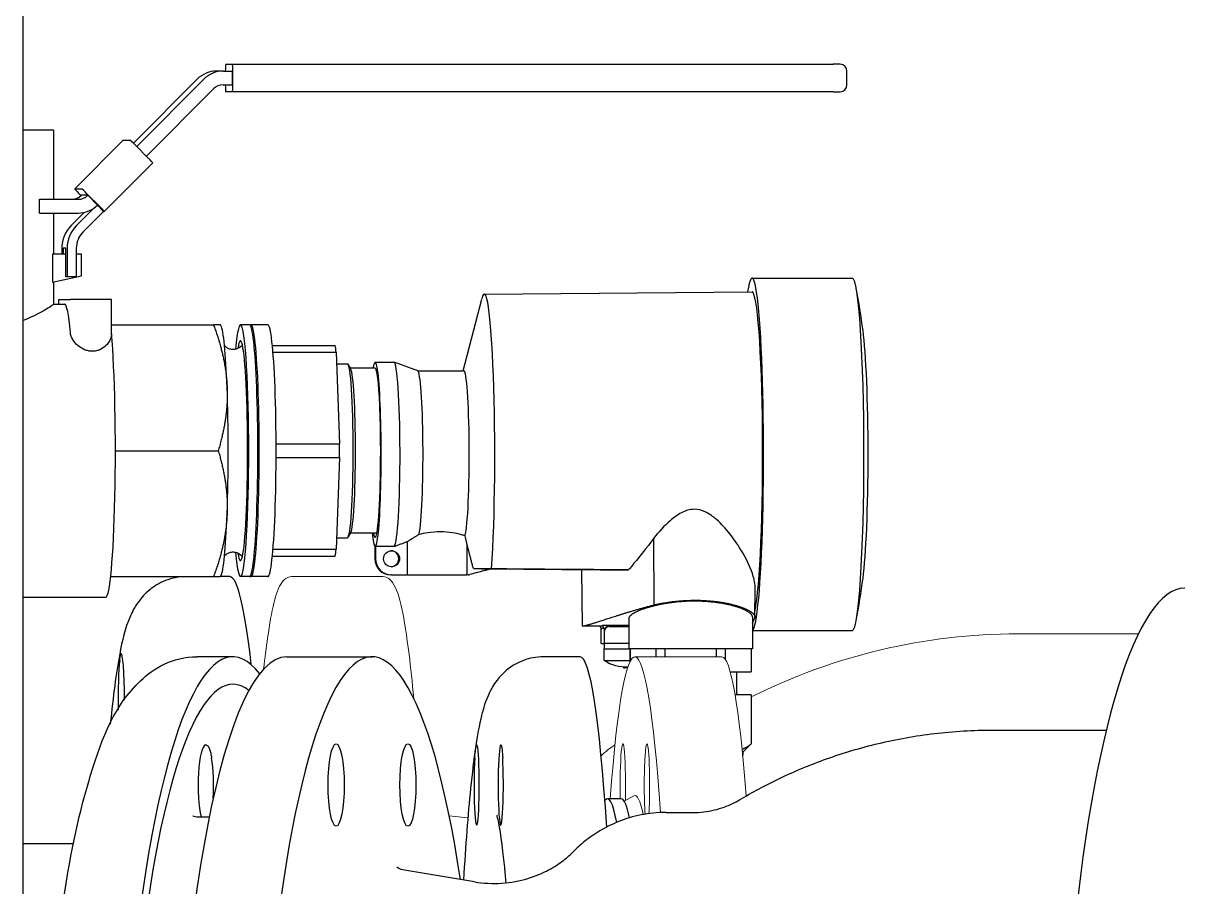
# Model space of a CAD drawing. Header units: millimetres. Extents: x 0 to 100323, y 0 to 59400.
# Drawn here: x 58823 to 59458, y 47207 to 47679 of the extents above; entities that cross this region are included whole.
import ezdxf

# ---------------------------------------------------------------- set-up
doc = ezdxf.new("R2010")
doc.units = ezdxf.units.MM
doc.header["$LTSCALE"] = 100
doc.layers.add('P_Biomass (BM)', color=150, linetype='Continuous', lineweight=18, true_color=0x007fff)
doc.layers.add('Visible', color=7, linetype='Continuous', lineweight=25)

msp = doc.modelspace()

# ---------------------------------------------------------------- linework, layer by layer
at = {"layer": 'P_Biomass (BM)'}
for p, q in [((58969.95, 47376.71), (59019.85, 47376.71)), ((59366.6, 47345.46), (59432.38, 47345.46)), ((59157.47, 47332.96), (59204.86, 47332.96)), ((59151.64, 47254.09), (59156.88, 47257.12)), ((59066.26, 47245.04), (59056.11, 47246.09))]:
    msp.add_line(p, q, dxfattribs=at)
msp.add_arc((59366.6, 47020.46), 325, 90, 116.61712, dxfattribs=at)
for centre, major_axis, start_param, end_param in [((59157.47, 47020.46), (0, 312.5), 5.527526, 7.002891), ((59204.86, 47020.46), (0, 312.5), 5.570927, 6.283185), ((59150.89, 47262.98), (0, 22.5), 4.32333, 8.194685), ((59164.04, 47262.98), (0, 22.5), 3.944265, 8.641749), ((59157.47, 47020.46), (0, 236.83), 5.985299, 6.321042)]:
    msp.add_ellipse(centre, major_axis=major_axis, ratio=0.065414, start_param=start_param, end_param=end_param, dxfattribs=at)
for points, knots in [([(58954.7, 47326.18), (58955.41, 47332.4), (58956.14, 47338.07), (58959.19, 47358.84), (58961.07, 47368.39), (58965.82, 47375.11), (58967.48, 47376.71), (58969.95, 47376.71)], [5.7597232, 5.7597232, 5.7597232, 5.7597232, 5.8651163, 5.8651163, 6.1908853, 6.1908853, 6.2831853, 6.2831853, 6.2831853, 6.2831853]), ([(59019.85, 47376.71), (59022.37, 47376.71), (59024.04, 47375.06), (59029.38, 47367.36), (59031.51, 47354.94), (59035.04, 47327.07), (59035.91, 47319.07), (59036.74, 47310.25)], [6.2831853, 6.2831853, 6.2831853, 6.2831853, 6.3771418, 6.3771418, 6.7595286, 6.7595286, 6.8906537, 6.8906537, 6.8906537, 6.8906537]), ([(59139.02, 47278.88), (59140.08, 47279.94), (59141.3, 47281.05), (59143.87, 47283.07), (59145.14, 47283.96), (59146.57, 47284.83)], [6.2173998, 6.2173998, 6.2173998, 6.2173998, 6.23203015, 6.23203015, 6.24348111, 6.24348111, 6.24348111, 6.24348111])]:
    msp.add_open_spline(points, degree=3, knots=knots, dxfattribs=at)
at = {"layer": 'Visible'}
for p, q in [((58823.46, 47195.08), (58823.46, 48195.46)), ((58932.67, 47652.71), (58929.07, 47652.71)), ((58932.67, 47652.71), (58937.66, 47652.71)), ((58934.06, 47656.46), (58937.66, 47656.46)), ((58937.66, 47656.46), (59265.76, 47656.46)), ((58937.66, 47645.21), (58937.66, 47652.71)), ((58937.9, 47645.21), (58937.9, 47652.71)), ((59269.48, 47656.46), (59265.76, 47656.46)), ((59273.23, 47645.21), (59273.23, 47652.71)), ((58883.63, 47613.38), (58918.49, 47648.31)), ((58885.43, 47611.59), (58922.09, 47648.31)), ((58890.73, 47606.28), (58927.38, 47643.01)), ((58932.67, 47645.21), (58937.66, 47645.21)), ((58937.66, 47641.46), (58934.06, 47641.46)), ((59265.76, 47641.46), (58937.66, 47641.46)), ((59265.76, 47641.46), (59269.48, 47641.46)), ((58839.95, 47620.46), (58823.46, 47620.46)), ((58839.95, 47620.46), (58839.95, 47582.71)), ((58878.06, 47614.95), (58851.6, 47588.44)), ((58878.06, 47614.96), (58881.83, 47614.96)), ((58891.77, 47605.23), (58884.72, 47612.31)), ((58894.18, 47602.59), (58867.72, 47576.07)), ((58832.29, 47575.21), (58832.29, 47582.71)), ((58832.29, 47582.71), (58853.52, 47582.71)), ((58851.6, 47588.44), (58855.37, 47588.44)), ((58854, 47585.79), (58855.05, 47584.74)), ((58858.81, 47584.91), (58855.21, 47584.91)), ((58858.26, 47585.79), (58865.31, 47578.72)), ((58864.1, 47579.6), (58858.81, 47584.91)), ((58862.09, 47577.91), (58852.57, 47568.37)), ((58863.94, 47579.44), (58867.3, 47576.07)), ((58832.29, 47575.21), (58853.52, 47575.21)), ((58839.95, 47575.21), (58839.95, 47552.71)), ((58856.82, 47575.58), (58849.62, 47568.37)), ((58867.3, 47576.07), (58856.09, 47564.83)), ((58867.3, 47576.07), (58867.71, 47576.07)), ((58846.72, 47552.71), (58839.38, 47552.71)), ((58839.38, 47552.71), (58839.38, 47537.43)), ((58844.51, 47555.99), (58844.51, 47552.71)), ((58845.24, 47555.99), (58845.24, 47552.71)), ((58846.72, 47555.99), (58845.24, 47555.99)), ((58846.72, 47540.38), (58846.72, 47555.99)), ((58847.45, 47555.99), (58847.45, 47540.38)), ((58852.44, 47555.99), (58852.44, 47540.38)), ((58855.26, 47552.71), (58852.44, 47552.71)), ((58855.26, 47541.01), (58855.26, 47552.71)), ((58839.38, 47537.43), (58855.26, 47541.01)), ((58847.45, 47540.38), (58846.72, 47540.38)), ((58852.44, 47540.38), (58847.45, 47540.38)), ((59221.43, 47539.68), (59276.23, 47539.68)), ((58839.95, 47537.55), (58839.95, 47525.4)), ((59075.23, 47530.95), (59221.43, 47532.23)), ((58842.98, 47527.96), (58842.96, 47527.96)), ((58842.96, 47525.46), (58842.96, 47527.96)), ((58842.98, 47527.96), (58849.2, 47527.96)), ((58871.67, 47527.96), (58849.2, 47527.96)), ((58871.67, 47509.28), (58871.67, 47527.96)), ((59063.68, 47489.12), (59073.84, 47528.29)), ((58839.95, 47525.46), (58846.09, 47525.46)), ((58871.67, 47514.21), (58927.38, 47514.21)), ((58931.42, 47513.76), (58931.16, 47514.21)), ((58947.07, 47514.21), (58942.08, 47514.21)), ((58947.44, 47513.98), (58947.53, 47514.06)), ((58957.05, 47514.21), (58947.82, 47514.21)), ((58933.82, 47502.42), (58933.38, 47502.85)), ((58941.46, 47501.83), (58943.18, 47503.08)), ((58959.52, 47502.96), (58993.87, 47502.96)), ((58959.85, 47499.28), (58994.29, 47499.28)), ((58994.29, 47499.28), (58996.18, 47449.14)), ((58994.53, 47492.96), (59000.52, 47492.96)), ((59002.29, 47490.17), (59000.87, 47492.65)), ((59015.7, 47490.46), (59002.12, 47490.46)), ((59015.63, 47493.81), (59025.93, 47493.81)), ((59038.86, 47489.11), (59026.01, 47493.79)), ((59038.82, 47489.12), (59064.05, 47489.12)), ((58873.77, 47445.46), (58929.97, 47445.46)), ((58961.54, 47449.14), (58996.18, 47449.14)), ((58961.54, 47441.78), (58996.18, 47441.78)), ((58996.18, 47441.78), (58994.29, 47391.64)), ((59002.29, 47400.75), (59000.87, 47398.27)), ((59016.57, 47400.46), (59002.12, 47400.46)), ((58994.53, 47397.96), (59000.52, 47397.96)), ((59015.42, 47393.28), (59015.42, 47386.5)), ((59015.83, 47393.28), (59026.14, 47393.28)), ((59015.83, 47393.28), (59015.83, 47386.5)), ((59033.07, 47395.82), (59033.07, 47377.75)), ((59065.75, 47394.44), (59065.75, 47377.75)), ((59167.98, 47361.32), (59167.8, 47397.75)), ((58933.82, 47388.5), (58933.38, 47388.06)), ((58941.46, 47389.09), (58943.18, 47387.84)), ((58959.52, 47387.96), (58993.87, 47387.96)), ((58959.85, 47391.64), (58994.29, 47391.64)), ((59079.15, 47381.01), (59067.31, 47377.83)), ((59079.15, 47381.01), (59069.27, 47381.1)), ((59128.8, 47349.83), (59128.53, 47380.57)), ((58871.22, 47376.71), (58927.38, 47376.71)), ((58931.42, 47377.15), (58931.16, 47376.71)), ((58936.28, 47376.71), (58931.16, 47376.71)), ((58947.07, 47376.71), (58942.08, 47376.71)), ((58947.44, 47376.94), (58947.53, 47376.86)), ((58957.05, 47376.71), (58947.82, 47376.71)), ((59024.56, 47377.75), (59024.15, 47377.75)), ((59024.56, 47377.75), (59033.07, 47377.75)), ((59033.07, 47377.75), (59065.75, 47377.75)), ((59038.8, 47377.68), (59038.73, 47377.75)), ((59038.8, 47377.68), (59061.3, 47377.68)), ((59061.3, 47377.68), (59061.37, 47377.75)), ((59066.66, 47377.75), (59065.75, 47377.75)), ((59223.02, 47354.76), (59223.16, 47370.08)), ((58823.46, 47365.46), (58868.54, 47365.46)), ((59221.62, 47354.74), (59221.62, 47337.25)), ((59139.1, 47349.75), (59129.02, 47349.75)), ((59138.23, 47349.75), (59139.01, 47348.46)), ((59140.65, 47348.46), (59139.01, 47348.46)), ((59139.04, 47347), (59139.04, 47348.46)), ((59154.12, 47350.11), (59139.77, 47350.11)), ((59140.65, 47348.46), (59139.77, 47350.11)), ((59141.15, 47348.46), (59140.65, 47348.46)), ((59140.68, 47348.46), (59140.68, 47347)), ((59143.39, 47349.5), (59143.21, 47349.5)), ((59143.39, 47349.5), (59154.12, 47349.5)), ((59154.12, 47353.88), (59154.12, 47337.25)), ((59138.82, 47347), (59138.82, 47343.25)), ((59140.9, 47343.25), (59140.9, 47347)), ((59221.62, 47347.32), (59276.23, 47347.32)), ((59139.02, 47340.25), (59140.7, 47340.25)), ((59140.6, 47337.25), (59154.12, 47337.25)), ((59140.6, 47331), (59140.6, 47337.25)), ((59154.12, 47340.25), (59140.7, 47340.25)), ((59140.83, 47337.25), (59140.83, 47340.25)), ((59221.62, 47337.25), (59154.12, 47337.25)), ((59154.74, 47337.25), (59154.74, 47330.18)), ((59154.86, 47337.25), (59154.86, 47330.41)), ((59168.88, 47337.25), (59168.88, 47332.96)), ((59173.79, 47337.25), (59173.79, 47332.96)), ((59201.88, 47337.25), (59201.88, 47332.96)), ((59206.8, 47337.25), (59206.8, 47331.56)), ((59220.87, 47337.25), (59220.87, 47324.75)), ((59220.99, 47337.25), (59220.99, 47324.75)), ((58937.91, 47332.96), (58918.3, 47332.96)), ((58967.33, 47332.96), (59013.92, 47332.96)), ((59127.53, 47332.96), (59107.57, 47332.96)), ((59140.6, 47331), (59154.74, 47331)), ((59151.07, 47327.25), (59151.07, 47327.6)), ((59153.4, 47326.72), (59151.59, 47327)), ((59152.37, 47327.25), (59152.37, 47327.56)), ((59152.37, 47327.25), (59153.58, 47327.25)), ((59209.52, 47324.75), (59220.87, 47324.75)), ((59212.87, 47324.75), (59212.87, 47312.25)), ((59220.87, 47324.75), (59220.99, 47324.75)), ((59220.87, 47312.25), (59212.18, 47312.25)), ((59220.87, 47312.25), (59220.99, 47312.25)), ((59220.87, 47312.25), (59220.87, 47285.37)), ((59220.99, 47312.25), (59220.99, 47285.37)), ((59352.9, 47292.96), (59414.87, 47292.96)), ((59216.62, 47281), (59220.99, 47285.37)), ((59220.87, 47285.37), (59220.99, 47285.37)), ((59216.62, 47281), (59216.15, 47281)), ((59149.98, 47255.46), (59142.5, 47255.46)), ((59174.27, 47247.96), (59189.08, 47247.96)), ((58925.02, 47245.46), (58918.3, 47245.46)), ((58850.85, 47230.83), (58823.46, 47230.83)), ((59069.87, 47210.07), (59031.63, 47216.39))]:
    msp.add_line(p, q, dxfattribs=at)
for centre, radius, start, end in [((59269.48, 47652.71), 3.75, 0, 90), ((59269.48, 47645.21), 3.75, 270, 0), ((58786.62, 47443.5), 500, 7.77451, 10.44457), ((58786.62, 47443.5), 500, 349.55543, 352.22549), ((59152.33, 47349.3), 21.74, 237.34019, 273.5995), ((59206.62, 47281), 10, 347.13669, 0)]:
    msp.add_arc(centre, radius, start, end, dxfattribs=at)
for centre, major_axis, ratio, start_param, end_param in [((58929.07, 47637.71), (0, 15), 0.997858, 0, 0.785398), ((58932.67, 47637.71), (0, 15), 0.997858, 0, 0.785398), ((58934.06, 47652.71), (0, 3.75), 0.065414, 0, 1.570796), ((58937.66, 47652.71), (0, 3.75), 0.065414, 4.712389, 6.283185), ((58932.67, 47637.71), (0, 7.5), 0.997858, 0, 0.785398), ((58934.06, 47645.21), (0, -3.75), 0.065414, 4.712389, 6.283185), ((58937.66, 47645.21), (0, -3.75), 0.065414, 0, 1.570796), ((58880.71, 47612.31), (-2.65, 2.65), 0.046255, 6.236864, 6.283185), ((58884.47, 47612.31), (-2.65, 2.65), 0.046255, 4.666068, 6.236864), ((58891.53, 47605.23), (2.65, -2.65), 0.046255, 0, 1.524475), ((58849.92, 47590.21), (0, -7.5), 0.997858, 0, 0.785398), ((58854.25, 47585.79), (-2.65, 2.65), 0.046255, 6.236864, 7.807661), ((58853.52, 47590.21), (0, -7.5), 0.997858, 0, 0.785398), ((58858.01, 47585.79), (-2.65, 2.65), 0.046255, 4.666068, 6.236864), ((58853.52, 47590.21), (0, -15), 0.997858, 0, 0.785398), ((58865.07, 47578.72), (2.65, -2.65), 0.046255, 6.236864, 7.807661), ((58861.97, 47555.99), (0, -17.5), 0.997858, 3.926991, 4.712389), ((58864.91, 47555.99), (0, -17.5), 0.997858, 3.926991, 4.712389), ((58864.91, 47555.99), (0, -12.5), 0.997858, 3.926991, 4.712389), ((59221.43, 47443.5), (0, -96.18), 0.065414, 0.029549, 3.538236), ((59276.23, 47443.5), (0, 96.18), 0.065414, 3.141593, 6.283185), ((59075.24, 47443.5), (0, 87.46), 0.065414, 3.916994, 6.530347), ((59221.43, 47443.5), (0, 88.73), 0.065414, 3.424354, 6.283757), ((58846.09, 47445.46), (0, 80), 0.065414, 5.647474, 6.283185), ((58942.08, 47445.46), (0, -68.75), 0.065414, 5.650076, 10.057887), ((58930.91, 47445.46), (0, 68.75), 0.065414, 5.235988, 6.169396), ((58947.07, 47445.46), (0, -68.75), 0.065414, 0, 3.141593), ((58947.82, 47445.46), (0, 68.75), 0.065414, 3.075991, 6.348787), ((58957.05, 47445.46), (0, -68.75), 0.065414, 0, 3.141593), ((58868.54, 47445.46), (0, -80), 0.065414, 0, 2.500147), ((58942.08, 47445.46), (0, -60), 0.065414, 5.910473, 9.79749), ((59279.9, 47443.5), (0, 75), 0.065414, 3.588397, 5.836381), ((58991.98, 47445.46), (0, -64.37), 0.065414, 2.560771, 2.675217), ((59015.63, 47443.5), (0, -50.31), 0.065414, 0.062152, 3.50858), ((59000.52, 47445.46), (0, 47.5), 0.065414, 3.141593, 6.283185), ((59001.96, 47445.46), (0, 45), 0.065414, 3.255382, 6.169396), ((59015.7, 47445.46), (0, 45), 0.065414, 4.307993, 6.283185), ((59025.93, 47443.5), (0, -50.31), 0.065414, 0.062152, 3.141593), ((59038.79, 47443.5), (0, -45.62), 0.065414, 0.29742, 3.11773), ((59064.05, 47443.5), (0, -45.62), 0.065414, 0.231326, 3.141593), ((58930.91, 47445.46), (0, -68.75), 0.065414, 1.047198, 2.094395), ((58991.98, 47445.46), (0, -64.37), 0.065414, 1.513573, 1.62802), ((59015.63, 47443.5), (0, -45.37), 0.065414, 5.960821, 7.499649), ((58930.91, 47445.46), (0, -68.75), 0.065414, 0.113789, 1.047198), ((59015.63, 47443.5), (0, -50.31), 0.065414, 5.738726, 6.221033), ((58991.98, 47445.46), (0, -64.37), 0.065414, 0.466376, 0.580822), ((59024.15, 47386.5), (0, -8.75), 0.997858, 4.712389, 6.283185), ((59024.56, 47386.5), (0, -8.75), 0.997858, 4.712389, 6.283185), ((59024.15, 47386.5), (0, -4.37), 0.997858, 0.046842, 3.094751), ((59228.41, 47379.7), (-99.88, 0.87), 0.000571, 5.55458, 6.283195), ((58936.28, 47020.46), (0, 356.25), 0.065414, 5.757924, 6.283185), ((59066.66, 47380.25), (0, -2.5), 0.997858, 0, 0.261799), ((59457.72, 47020.46), (0, 350), 0.195122, 0, 1.130763), ((58937.91, 47020.46), (0, -312.5), 0.195122, 2.897917, 6.526861), ((59013.92, 47020.46), (0, -312.5), 0.195122, 2.227892, 7.196886), ((59221.97, 47599.75), (2.19, 250), 0.065409, 3.253066, 3.333327), ((59141.32, 47347), (0, 2.5), 0.997858, 1.14692, 1.570796), ((58995.07, 47599.75), (-144.43, 249.9), 0.049074, 3.113237, 3.167164), ((59143.17, 47347), (0, 2.5), 0.997858, 0.943282, 1.570796), ((59143.39, 47347), (0, 2.5), 0.997858, 0, 1.570796), ((59143.12, 47347), (1.77, 1.83), 0.962842, 0.747622, 1.690904), ((59139.02, 47343.25), (0, -3), 0.065414, 4.712389, 6.283185), ((59140.7, 47343.25), (0, -3), 0.065414, 0, 1.570796), ((58876.99, 47307.75), (0, 26.87), 0.065414, 4.779146, 6.349847), ((58876.99, 47307.75), (0, 26.87), 0.065414, 0.517638, 1.707532), ((58937.91, 47020.46), (0, -297.5), 0.195122, 2.989553, 6.435225), ((58967.33, 47020.46), (0, -312.5), 0.195122, 3.141593, 6.283185), ((59127.53, 47020.46), (0, 312.5), 0.065414, 5.491386, 6.283185), ((58923.18, 47262.98), (0, 21.87), 0.195122, 0.040925, 2.499493), ((59071.07, 47262.98), (0, 21.87), 0.065414, 0.826323, 6.24226), ((59084.21, 47262.98), (0, -21.87), 0.065414, 3.182518, 8.598455), ((58923.18, 47262.98), (0, -21.87), 0.195122, 1.23626, 2.315269), ((59142.5, 47020.46), (0, 235), 0.065414, 5.950398, 6.375614), ((59149.98, 47020.46), (0, 235), 0.065414, 5.984634, 6.283185)]:
    msp.add_ellipse(centre, major_axis=major_axis, ratio=ratio, start_param=start_param, end_param=end_param, dxfattribs=at)
for centre, major_axis, ratio in [((59024.56, 47386.5), (0, -4.37), 0.997858), ((58994.32, 47262.98), (0, 22.5), 0.195122), ((59033.52, 47262.98), (0, -22.5), 0.195122)]:
    msp.add_ellipse(centre, major_axis=major_axis, ratio=ratio, dxfattribs=at)
for points, knots in [([(58839.95, 47525.4), (58839.95, 47525.37), (58839.92, 47525.32), (58839.57, 47524.92), (58838.58, 47524.2), (58834.98, 47521.99), (58832.1, 47520.39), (58826.95, 47518.01), (58825.26, 47517.29), (58823.46, 47516.59)], [-19.490692, -19.490692, -19.490692, -19.490692, -19.376123, -19.376123, -18.821894, -18.821894, -18.144076, -18.144076, -17.851959, -17.851959, -17.851959, -17.851959]), ([(58871.67, 47509.28), (58871.67, 47508.3), (58871.44, 47507.25), (58870.43, 47504.95), (58869.56, 47503.73), (58867.61, 47501.92), (58866.53, 47501.16), (58864.64, 47500.34), (58863.97, 47500.12), (58862.58, 47499.83), (58861.87, 47499.76), (58861.16, 47499.76), (58860.45, 47499.76), (58859.72, 47499.83), (58858.3, 47500.12), (58857.6, 47500.34), (58855.62, 47501.16), (58854.43, 47501.92), (58852.25, 47503.73), (58851.2, 47504.95), (58849.72, 47507.45), (58849.3, 47508.71), (58849.2, 47509.83)], [-0.758731, -0.758731, -0.758731, -0.758731, -0.56861, -0.56861, -0.342144, -0.342144, -0.171072, -0.171072, -0.085536, -0.085536, 0, 0, 0, 0.085536, 0.085536, 0.171072, 0.171072, 0.342144, 0.342144, 0.56861, 0.56861, 0.795076, 0.795076, 0.795076, 0.795076]), ([(58941.46, 47501.83), (58941.11, 47501.58), (58940.66, 47501.31), (58939.54, 47500.88), (58938.88, 47500.74), (58937.5, 47500.69), (58936.8, 47500.79), (58935.61, 47501.16), (58935.11, 47501.42), (58934.33, 47501.94), (58934.04, 47502.19), (58933.82, 47502.42)], [3.0941579, 3.0941579, 3.0941579, 3.0941579, 3.1167652, 3.1167652, 3.1393725, 3.1393725, 3.1619797, 3.1619797, 3.184587, 3.184587, 3.2071943, 3.2071943, 3.2071943, 3.2071943]), ([(59223.16, 47370.08), (59223.17, 47371.27), (59223.05, 47372.54), (59222.46, 47375.78), (59221.87, 47377.81), (59219.49, 47384.12), (59217.09, 47388.66), (59212.75, 47395.46), (59210.75, 47398.3), (59206.24, 47403.82), (59203.74, 47406.5), (59199.59, 47409.91), (59197.83, 47411.14), (59194.01, 47412.95), (59191.94, 47413.49), (59187.27, 47413.5), (59184.99, 47412.72), (59180.67, 47410.45), (59178.66, 47408.95), (59173.44, 47404.39), (59170.42, 47401.01), (59167.8, 47397.75)], [2.321569, 2.321569, 2.321569, 2.321569, 2.572206, 2.572206, 2.924601, 2.924601, 3.629391, 3.629391, 4.061015, 4.061015, 4.49264, 4.49264, 4.736224, 4.736224, 4.979809, 4.979809, 5.296872, 5.296872, 5.613936, 5.613936, 6.15154, 6.15154, 6.15154, 6.15154]), ([(59033.07, 47395.82), (59033.14, 47395.85), (59033.21, 47395.89), (59033.28, 47395.93), (59033.36, 47395.97), (59033.44, 47396.02), (59033.53, 47396.07), (59033.61, 47396.12), (59033.7, 47396.17), (59033.8, 47396.23), (59033.89, 47396.29), (59034, 47396.35), (59034.1, 47396.42), (59034.21, 47396.48), (59034.32, 47396.55), (59034.44, 47396.62), (59034.55, 47396.69), (59034.67, 47396.77), (59034.8, 47396.85), (59034.92, 47396.92), (59035.05, 47397), (59035.19, 47397.09), (59035.32, 47397.17), (59035.46, 47397.26), (59035.6, 47397.35), (59035.74, 47397.44), (59035.89, 47397.53), (59036.04, 47397.62), (59036.19, 47397.72), (59036.34, 47397.81), (59036.5, 47397.91), (59036.65, 47398.01), (59036.81, 47398.11), (59036.98, 47398.21), (59037.14, 47398.32), (59037.31, 47398.42), (59037.48, 47398.53), (59037.65, 47398.63), (59037.82, 47398.74), (59038, 47398.85), (59038.17, 47398.96), (59038.35, 47399.07), (59038.54, 47399.19), (59038.72, 47399.3), (59038.9, 47399.41), (59039.09, 47399.53), (59039.28, 47399.64), (59039.47, 47399.76), (59039.66, 47399.87)], [0, 0, 0, 0, 0.319264, 0.319264, 0.319264, 0.638783, 0.638783, 0.638783, 0.958102, 0.958102, 0.958102, 1.277433, 1.277433, 1.277433, 1.597583, 1.597583, 1.597583, 1.918332, 1.918332, 1.918332, 2.239368, 2.239368, 2.239368, 2.560315, 2.560315, 2.560315, 2.880748, 2.880748, 2.880748, 3.200219, 3.200219, 3.200219, 3.51956, 3.51956, 3.51956, 3.839389, 3.839389, 3.839389, 4.159503, 4.159503, 4.159503, 4.479652, 4.479652, 4.479652, 4.799556, 4.799556, 4.799556, 5.118907, 5.118907, 5.118907, 5.118907]), ([(59039.66, 47399.87), (59041.06, 47400.22), (59042.68, 47400.56), (59046.6, 47401.17), (59048.98, 47401.36), (59053.41, 47401.36), (59055.73, 47401.17), (59059.91, 47400.49), (59061.77, 47400.02), (59063.75, 47399.42), (59064.27, 47399.25), (59064.74, 47399.09)], [1.65902, 1.65902, 1.65902, 1.65902, 1.866579, 1.866579, 2.133362, 2.133362, 2.400145, 2.400145, 2.666928, 2.666928, 2.767897, 2.767897, 2.767897, 2.767897]), ([(59065.75, 47394.44), (59065.65, 47394.89), (59065.55, 47395.34), (59065.22, 47396.88), (59064.98, 47397.99), (59064.74, 47399.09)], [2.9796233, 2.9796233, 2.9796233, 2.9796233, 3.0341815, 3.0341815, 3.1663388, 3.1663388, 3.1663388, 3.1663388]), ([(59026.14, 47393.28), (59026.43, 47393.39), (59026.72, 47393.49), (59027.01, 47393.6), (59027.29, 47393.7), (59027.58, 47393.81), (59027.87, 47393.91), (59028.45, 47394.13), (59029.03, 47394.34), (59029.61, 47394.55), (59030.18, 47394.76), (59030.76, 47394.97), (59031.34, 47395.18), (59031.92, 47395.39), (59032.5, 47395.6), (59033.07, 47395.82)], [0, 0, 0, 0, 0.369926, 0.369926, 0.369926, 0.739852, 0.739852, 0.739852, 1.479703, 1.479703, 1.479703, 2.219553, 2.219553, 2.219553, 2.959404, 2.959404, 2.959404, 2.959404]), ([(59167.8, 47397.75), (59166.81, 47396.4), (59165.81, 47395.07), (59161.29, 47389.15), (59157.75, 47384.88), (59154.27, 47380.82), (59154.08, 47380.6), (59153.89, 47380.39)], [2.042814, 2.042814, 2.042814, 2.042814, 2.254897, 2.254897, 3.00653, 3.00653, 3.049023, 3.049023, 3.049023, 3.049023]), ([(58933.82, 47388.5), (58934.04, 47388.73), (58934.33, 47388.98), (58935.11, 47389.49), (58935.61, 47389.75), (58936.8, 47390.12), (58937.5, 47390.23), (58938.88, 47390.18), (58939.54, 47390.03), (58940.66, 47389.61), (58941.11, 47389.34), (58941.46, 47389.09)], [6.2175837, 6.2175837, 6.2175837, 6.2175837, 6.240191, 6.240191, 6.2627982, 6.2627982, 6.2854055, 6.2854055, 6.3080128, 6.3080128, 6.33062, 6.33062, 6.33062, 6.33062]), ([(58912.58, 47376.71), (58908.53, 47376.71), (58904.54, 47375.87), (58897.56, 47373.17), (58894.7, 47371.3), (58889.71, 47367.24), (58887.9, 47365.08), (58884.21, 47360.06), (58882.99, 47357.55), (58878.78, 47347.98), (58877.57, 47342.03), (58874.19, 47324.12), (58872.55, 47311.53), (58871.02, 47296.23)], [1.671346, 1.671346, 1.671346, 1.671346, 1.6966395, 1.6966395, 1.7245303, 1.7245303, 1.7601561, 1.7601561, 1.818919, 1.818919, 2.0043819, 2.0043819, 2.2518977, 2.2518977, 2.2518977, 2.2518977]), ([(59128.8, 47349.83), (59128.8, 47349.82), (59128.8, 47349.81), (59128.81, 47349.8), (59128.82, 47349.78), (59128.84, 47349.77), (59128.88, 47349.76), (59128.91, 47349.75), (59128.96, 47349.75), (59129.02, 47349.75), (59129.08, 47349.75), (59129.15, 47349.75), (59129.23, 47349.76), (59129.31, 47349.77), (59129.4, 47349.78), (59129.51, 47349.8), (59129.62, 47349.82), (59129.73, 47349.85), (59129.86, 47349.87), (59129.99, 47349.9), (59130.13, 47349.94), (59130.29, 47349.97), (59130.44, 47350.01), (59130.61, 47350.06), (59130.78, 47350.1), (59130.96, 47350.15), (59131.15, 47350.2), (59131.35, 47350.26), (59131.55, 47350.31), (59131.76, 47350.37), (59131.98, 47350.44), (59132.2, 47350.51), (59132.44, 47350.58), (59132.68, 47350.65), (59132.93, 47350.72), (59133.19, 47350.8), (59133.46, 47350.89), (59133.73, 47350.97), (59134.01, 47351.06), (59134.3, 47351.15), (59134.59, 47351.24), (59134.9, 47351.34), (59135.21, 47351.44), (59135.53, 47351.54), (59135.85, 47351.64), (59136.19, 47351.75), (59136.53, 47351.86), (59136.87, 47351.97), (59137.23, 47352.08), (59137.59, 47352.2), (59137.96, 47352.32), (59138.34, 47352.44), (59138.72, 47352.56), (59139.11, 47352.69), (59139.51, 47352.82), (59139.91, 47352.95), (59140.33, 47353.08), (59140.75, 47353.22), (59141.17, 47353.35), (59141.6, 47353.49), (59142.04, 47353.64), (59142.48, 47353.78), (59142.93, 47353.92), (59143.39, 47354.07), (59143.85, 47354.22), (59144.32, 47354.37), (59144.8, 47354.52), (59145.28, 47354.67), (59145.76, 47354.83), (59146.26, 47354.99), (59146.75, 47355.14), (59147.26, 47355.3), (59147.77, 47355.46), (59148.29, 47355.63), (59148.82, 47355.79), (59149.35, 47355.96), (59149.88, 47356.12), (59150.43, 47356.29), (59150.98, 47356.46), (59151.53, 47356.63), (59152.1, 47356.8), (59152.67, 47356.98), (59153.24, 47357.15), (59153.82, 47357.33), (59154.41, 47357.5), (59155, 47357.68), (59155.6, 47357.86), (59156.21, 47358.04), (59156.81, 47358.22), (59157.43, 47358.4), (59158.05, 47358.58), (59158.67, 47358.76), (59159.31, 47358.94), (59159.95, 47359.12), (59160.59, 47359.31), (59161.23, 47359.49), (59161.89, 47359.67), (59162.54, 47359.86), (59163.21, 47360.04), (59163.88, 47360.22), (59164.55, 47360.41), (59165.22, 47360.59), (59165.91, 47360.77), (59166.59, 47360.96), (59167.28, 47361.14), (59167.98, 47361.32)], [31.824674, 31.824674, 31.824674, 31.824674, 32.298734, 32.298734, 32.298734, 33.368709, 33.368709, 33.368709, 34.43866, 34.43866, 34.43866, 35.508608, 35.508608, 35.508608, 36.578594, 36.578594, 36.578594, 37.648957, 37.648957, 37.648957, 38.719756, 38.719756, 38.719756, 39.790553, 39.790553, 39.790553, 40.860902, 40.860902, 40.860902, 41.931996, 41.931996, 41.931996, 43.005408, 43.005408, 43.005408, 44.080864, 44.080864, 44.080864, 45.158043, 45.158043, 45.158043, 46.236587, 46.236587, 46.236587, 47.316105, 47.316105, 47.316105, 48.396182, 48.396182, 48.396182, 49.476385, 49.476385, 49.476385, 50.556266, 50.556266, 50.556266, 51.635371, 51.635371, 51.635371, 52.713246, 52.713246, 52.713246, 53.789436, 53.789436, 53.789436, 54.863501, 54.863501, 54.863501, 55.935013, 55.935013, 55.935013, 57.006071, 57.006071, 57.006071, 58.079427, 58.079427, 58.079427, 59.154806, 59.154806, 59.154806, 60.231896, 60.231896, 60.231896, 61.310359, 61.310359, 61.310359, 62.389838, 62.389838, 62.389838, 63.469961, 63.469961, 63.469961, 64.550345, 64.550345, 64.550345, 65.630603, 65.630603, 65.630603, 66.710344, 66.710344, 66.710344, 67.789183, 67.789183, 67.789183, 68.866741, 68.866741, 68.866741, 68.866741]), ([(59190.08, 47363.32), (59189.77, 47363.32), (59189.46, 47363.32), (59189.16, 47363.31), (59188.85, 47363.31), (59188.54, 47363.31), (59188.23, 47363.3), (59187.93, 47363.29), (59187.62, 47363.29), (59187.31, 47363.28), (59187, 47363.27), (59186.69, 47363.26), (59186.39, 47363.25), (59185.77, 47363.23), (59185.16, 47363.2), (59184.55, 47363.16), (59184.24, 47363.15), (59183.94, 47363.13), (59183.63, 47363.11), (59183.33, 47363.09), (59183.02, 47363.07), (59182.72, 47363.04), (59182.42, 47363.02), (59182.11, 47363), (59181.81, 47362.97), (59181.51, 47362.95), (59181.21, 47362.92), (59180.91, 47362.89), (59180.31, 47362.84), (59179.71, 47362.77), (59179.12, 47362.71), (59178.82, 47362.67), (59178.53, 47362.64), (59178.24, 47362.6), (59177.94, 47362.57), (59177.65, 47362.53), (59177.36, 47362.49), (59177.07, 47362.46), (59176.78, 47362.42), (59176.49, 47362.38), (59176.2, 47362.34), (59175.91, 47362.3), (59175.63, 47362.25), (59175.34, 47362.21), (59175.06, 47362.17), (59174.78, 47362.12), (59174.5, 47362.08), (59174.22, 47362.03), (59173.94, 47361.99), (59173.66, 47361.94), (59173.39, 47361.89), (59173.11, 47361.84), (59172.98, 47361.82), (59172.84, 47361.79), (59172.7, 47361.77), (59172.57, 47361.74), (59172.43, 47361.72), (59172.3, 47361.69), (59172.03, 47361.64), (59171.76, 47361.59), (59171.5, 47361.54), (59171.23, 47361.49), (59170.97, 47361.43), (59170.7, 47361.38), (59170.44, 47361.32), (59170.18, 47361.27), (59169.92, 47361.21), (59169.67, 47361.16), (59169.41, 47361.1), (59169.16, 47361.04), (59168.9, 47360.99), (59168.65, 47360.93), (59168.4, 47360.87), (59168.15, 47360.81), (59167.91, 47360.75), (59167.66, 47360.69), (59167.42, 47360.63), (59167.18, 47360.57), (59166.94, 47360.5), (59166.7, 47360.44), (59166.46, 47360.38), (59166.23, 47360.32), (59166, 47360.25), (59165.77, 47360.19), (59165.54, 47360.13), (59165.31, 47360.06), (59165.09, 47360), (59164.86, 47359.93), (59164.64, 47359.87), (59164.42, 47359.8), (59164.21, 47359.74), (59163.99, 47359.67), (59163.78, 47359.6), (59163.57, 47359.54), (59163.23, 47359.43), (59162.9, 47359.32), (59162.58, 47359.21), (59162.42, 47359.16), (59162.26, 47359.11), (59162.11, 47359.05), (59161.95, 47359), (59161.8, 47358.94), (59161.64, 47358.89), (59161.34, 47358.78), (59161.04, 47358.67), (59160.75, 47358.55), (59160.46, 47358.44), (59160.18, 47358.33), (59159.91, 47358.22), (59159.64, 47358.11), (59159.37, 47357.99), (59159.12, 47357.88), (59158.86, 47357.77), (59158.61, 47357.65), (59158.38, 47357.54), (59158.14, 47357.43), (59157.91, 47357.32), (59157.69, 47357.2), (59157.47, 47357.09), (59157.27, 47356.98), (59157.07, 47356.87), (59156.87, 47356.76), (59156.68, 47356.65), (59156.5, 47356.54), (59156.32, 47356.43), (59156.15, 47356.32), (59155.99, 47356.21), (59155.91, 47356.15), (59155.83, 47356.1), (59155.76, 47356.05), (59155.68, 47355.99), (59155.61, 47355.94), (59155.54, 47355.88), (59155.4, 47355.78), (59155.27, 47355.67), (59155.15, 47355.57), (59155.04, 47355.46), (59154.93, 47355.36), (59154.83, 47355.26), (59154.73, 47355.15), (59154.64, 47355.05), (59154.56, 47354.95), (59154.48, 47354.85), (59154.41, 47354.75), (59154.36, 47354.65), (59154.3, 47354.56), (59154.25, 47354.46), (59154.22, 47354.36), (59154.18, 47354.27), (59154.16, 47354.19), (59154.14, 47354.1), (59154.13, 47354.03), (59154.12, 47353.95), (59154.12, 47353.88)], [0, 0, 0, 0, 0.369332, 0.369332, 0.369332, 0.738618, 0.738618, 0.738618, 1.107837, 1.107837, 1.107837, 1.477184, 1.477184, 1.477184, 2.215745, 2.215745, 2.215745, 2.585145, 2.585145, 2.585145, 2.954702, 2.954702, 2.954702, 3.324266, 3.324266, 3.324266, 3.693685, 3.693685, 3.693685, 4.432712, 4.432712, 4.432712, 4.80289, 4.80289, 4.80289, 5.173365, 5.173365, 5.173365, 5.543997, 5.543997, 5.543997, 5.914638, 5.914638, 5.914638, 6.285139, 6.285139, 6.285139, 6.655349, 6.655349, 6.655349, 7.025116, 7.025116, 7.025116, 7.209787, 7.209787, 7.209787, 7.394453, 7.394453, 7.394453, 7.764405, 7.764405, 7.764405, 8.135109, 8.135109, 8.135109, 8.506462, 8.506462, 8.506462, 8.878349, 8.878349, 8.878349, 9.250646, 9.250646, 9.250646, 9.623222, 9.623222, 9.623222, 9.99594, 9.99594, 9.99594, 10.368661, 10.368661, 10.368661, 10.74124, 10.74124, 10.74124, 11.113535, 11.113535, 11.113535, 11.485403, 11.485403, 11.485403, 11.856705, 11.856705, 11.856705, 12.453779, 12.453779, 12.453779, 12.751525, 12.751525, 12.751525, 13.049565, 13.049565, 13.049565, 13.647173, 13.647173, 13.647173, 14.24642, 14.24642, 14.24642, 14.846789, 14.846789, 14.846789, 15.447733, 15.447733, 15.447733, 16.048688, 16.048688, 16.048688, 16.649091, 16.649091, 16.649091, 17.248396, 17.248396, 17.248396, 17.84609, 17.84609, 17.84609, 18.144185, 18.144185, 18.144185, 18.441858, 18.441858, 18.441858, 19.037777, 19.037777, 19.037777, 19.634219, 19.634219, 19.634219, 20.230638, 20.230638, 20.230638, 20.826496, 20.826496, 20.826496, 21.421676, 21.421676, 21.421676, 21.983749, 21.983749, 21.983749, 22.456432, 22.456432, 22.456432, 22.456432]), ([(59167.98, 47361.32), (59168.32, 47361.4), (59168.66, 47361.48), (59169, 47361.56), (59169.34, 47361.63), (59169.69, 47361.71), (59170.04, 47361.78), (59170.4, 47361.86), (59170.75, 47361.93), (59171.11, 47362), (59171.48, 47362.07), (59171.84, 47362.14), (59172.21, 47362.21), (59172.58, 47362.28), (59172.95, 47362.34), (59173.33, 47362.41), (59173.7, 47362.47), (59174.08, 47362.54), (59174.46, 47362.6), (59174.84, 47362.66), (59175.23, 47362.72), (59175.62, 47362.77), (59176, 47362.83), (59176.39, 47362.89), (59176.79, 47362.94), (59177.18, 47362.99), (59177.57, 47363.04), (59177.97, 47363.09), (59178.36, 47363.14), (59178.76, 47363.18), (59179.16, 47363.23), (59179.56, 47363.27), (59179.96, 47363.31), (59180.36, 47363.35), (59180.77, 47363.39), (59181.17, 47363.43), (59181.58, 47363.46), (59181.98, 47363.5), (59182.39, 47363.53), (59182.8, 47363.56), (59183.21, 47363.59), (59183.63, 47363.62), (59184.04, 47363.64), (59184.45, 47363.67), (59184.87, 47363.69), (59185.28, 47363.71), (59185.7, 47363.73), (59186.12, 47363.75), (59186.53, 47363.77), (59186.95, 47363.78), (59187.37, 47363.79), (59187.79, 47363.8), (59188.2, 47363.81), (59188.62, 47363.82), (59189.04, 47363.83), (59189.45, 47363.83), (59189.87, 47363.83), (59190.29, 47363.83), (59190.7, 47363.83), (59191.12, 47363.83), (59191.53, 47363.82), (59191.94, 47363.82), (59192.35, 47363.81), (59192.76, 47363.8), (59192.97, 47363.79), (59193.17, 47363.79), (59193.38, 47363.78), (59193.58, 47363.77), (59193.79, 47363.77), (59193.99, 47363.76), (59194.4, 47363.74), (59194.8, 47363.72), (59195.21, 47363.7), (59195.61, 47363.68), (59196.02, 47363.66), (59196.42, 47363.63), (59196.82, 47363.61), (59197.23, 47363.58), (59197.63, 47363.55), (59198.03, 47363.52), (59198.42, 47363.48), (59198.82, 47363.45), (59199.21, 47363.41), (59199.61, 47363.37), (59200, 47363.33), (59200.39, 47363.29), (59200.77, 47363.25), (59201.16, 47363.21), (59201.54, 47363.16), (59201.92, 47363.11), (59202.3, 47363.06), (59202.68, 47363.01), (59203.05, 47362.96), (59203.42, 47362.91), (59203.79, 47362.86), (59204.16, 47362.8), (59204.52, 47362.74), (59204.88, 47362.69), (59205.24, 47362.63), (59205.59, 47362.57), (59206.3, 47362.44), (59206.99, 47362.32), (59207.67, 47362.18), (59208.01, 47362.11), (59208.34, 47362.04), (59208.67, 47361.97), (59209, 47361.9), (59209.33, 47361.82), (59209.65, 47361.75), (59209.97, 47361.67), (59210.29, 47361.6), (59210.6, 47361.52), (59210.92, 47361.44), (59211.23, 47361.36), (59211.53, 47361.28), (59211.83, 47361.2), (59212.13, 47361.12), (59212.42, 47361.04), (59212.71, 47360.96), (59213, 47360.87), (59213.28, 47360.79), (59213.57, 47360.7), (59213.84, 47360.62), (59214.11, 47360.53), (59214.38, 47360.44), (59214.65, 47360.35), (59214.91, 47360.27), (59215.17, 47360.18), (59215.42, 47360.09), (59215.67, 47360), (59215.79, 47359.95), (59215.91, 47359.91), (59216.04, 47359.86), (59216.16, 47359.82), (59216.28, 47359.77), (59216.39, 47359.73), (59216.63, 47359.64), (59216.86, 47359.55), (59217.09, 47359.45), (59217.31, 47359.36), (59217.53, 47359.27), (59217.74, 47359.18), (59217.96, 47359.08), (59218.17, 47358.99), (59218.37, 47358.89), (59218.57, 47358.8), (59218.77, 47358.71), (59218.95, 47358.61), (59219.14, 47358.52), (59219.33, 47358.42), (59219.51, 47358.33), (59219.68, 47358.23), (59219.85, 47358.14), (59220.02, 47358.04), (59220.18, 47357.95), (59220.34, 47357.85), (59220.49, 47357.76), (59220.64, 47357.66), (59220.79, 47357.57), (59220.93, 47357.47), (59221.06, 47357.38), (59221.2, 47357.28), (59221.32, 47357.19), (59221.44, 47357.09), (59221.56, 47357), (59221.67, 47356.91), (59221.78, 47356.81), (59221.89, 47356.72), (59221.99, 47356.63), (59222.03, 47356.58), (59222.08, 47356.54), (59222.13, 47356.49), (59222.17, 47356.45), (59222.21, 47356.4), (59222.26, 47356.35), (59222.34, 47356.26), (59222.42, 47356.17), (59222.49, 47356.08), (59222.56, 47355.99), (59222.62, 47355.9), (59222.68, 47355.81), (59222.73, 47355.72), (59222.78, 47355.64), (59222.83, 47355.55), (59222.87, 47355.46), (59222.91, 47355.37), (59222.93, 47355.29), (59222.96, 47355.2), (59222.98, 47355.12), (59223, 47355.03), (59223.01, 47354.95), (59223.02, 47354.87), (59223.02, 47354.78), (59223.02, 47354.7), (59223.02, 47354.62), (59223, 47354.54), (59222.99, 47354.46), (59222.97, 47354.38), (59222.94, 47354.3)], [0, 0, 0, 0, 0.497033, 0.497033, 0.497033, 0.995546, 0.995546, 0.995546, 1.495214, 1.495214, 1.495214, 1.995696, 1.995696, 1.995696, 2.496645, 2.496645, 2.496645, 2.997711, 2.997711, 2.997711, 3.498553, 3.498553, 3.498553, 3.998844, 3.998844, 3.998844, 4.498277, 4.498277, 4.498277, 4.996575, 4.996575, 4.996575, 5.493499, 5.493499, 5.493499, 5.990562, 5.990562, 5.990562, 6.489122, 6.489122, 6.489122, 6.988856, 6.988856, 6.988856, 7.489412, 7.489412, 7.489412, 7.990425, 7.990425, 7.990425, 8.49152, 8.49152, 8.49152, 8.992322, 8.992322, 8.992322, 9.49247, 9.49247, 9.49247, 9.991617, 9.991617, 9.991617, 10.489447, 10.489447, 10.489447, 10.73778, 10.73778, 10.73778, 10.986052, 10.986052, 10.986052, 11.483724, 11.483724, 11.483724, 11.9827, 11.9827, 11.9827, 12.482694, 12.482694, 12.482694, 12.983388, 12.983388, 12.983388, 13.48444, 13.48444, 13.48444, 13.985492, 13.985492, 13.985492, 14.486179, 14.486179, 14.486179, 14.986134, 14.986134, 14.986134, 15.485003, 15.485003, 15.485003, 15.982444, 15.982444, 15.982444, 16.977056, 16.977056, 16.977056, 17.476159, 17.476159, 17.476159, 17.976163, 17.976163, 17.976163, 18.476785, 18.476785, 18.476785, 18.97772, 18.97772, 18.97772, 19.478652, 19.478652, 19.478652, 19.979255, 19.979255, 19.979255, 20.479202, 20.479202, 20.479202, 20.978172, 20.978172, 20.978172, 21.475853, 21.475853, 21.475853, 21.724121, 21.724121, 21.724121, 21.972446, 21.972446, 21.972446, 22.470175, 22.470175, 22.470175, 22.969147, 22.969147, 22.969147, 23.469105, 23.469105, 23.469105, 23.969769, 23.969769, 23.969769, 24.470851, 24.470851, 24.470851, 24.97205, 24.97205, 24.97205, 25.473065, 25.473065, 25.473065, 25.973598, 25.973598, 25.973598, 26.473358, 26.473358, 26.473358, 26.972066, 26.972066, 26.972066, 27.469467, 27.469467, 27.469467, 27.71765, 27.71765, 27.71765, 27.96591, 27.96591, 27.96591, 28.462855, 28.462855, 28.462855, 28.960125, 28.960125, 28.960125, 29.45743, 29.45743, 29.45743, 29.954485, 29.954485, 29.954485, 30.451011, 30.451011, 30.451011, 30.947254, 30.947254, 30.947254, 31.443467, 31.443467, 31.443467, 31.939661, 31.939661, 31.939661, 31.939661]), ([(59221.62, 47354.74), (59221.62, 47354.82), (59221.61, 47354.89), (59221.6, 47354.97), (59221.59, 47355.06), (59221.56, 47355.16), (59221.53, 47355.25), (59221.51, 47355.3), (59221.49, 47355.34), (59221.47, 47355.39), (59221.45, 47355.44), (59221.43, 47355.49), (59221.41, 47355.53), (59221.36, 47355.63), (59221.3, 47355.73), (59221.23, 47355.82), (59221.16, 47355.92), (59221.09, 47356.02), (59221, 47356.12), (59220.92, 47356.22), (59220.82, 47356.32), (59220.72, 47356.42), (59220.62, 47356.52), (59220.51, 47356.62), (59220.39, 47356.72), (59220.27, 47356.82), (59220.14, 47356.92), (59220.01, 47357.03), (59219.87, 47357.13), (59219.73, 47357.23), (59219.57, 47357.33), (59219.42, 47357.44), (59219.26, 47357.54), (59219.09, 47357.64), (59218.92, 47357.74), (59218.75, 47357.85), (59218.56, 47357.95), (59218.38, 47358.05), (59218.19, 47358.15), (59217.99, 47358.26), (59217.79, 47358.36), (59217.58, 47358.46), (59217.36, 47358.56), (59217.15, 47358.66), (59216.93, 47358.76), (59216.7, 47358.86), (59216.47, 47358.96), (59216.23, 47359.06), (59215.98, 47359.16), (59215.74, 47359.26), (59215.48, 47359.36), (59215.22, 47359.46), (59214.96, 47359.56), (59214.69, 47359.66), (59214.42, 47359.75), (59214.14, 47359.85), (59213.86, 47359.95), (59213.57, 47360.04), (59213.28, 47360.14), (59212.99, 47360.23), (59212.68, 47360.32), (59212.38, 47360.42), (59212.07, 47360.51), (59211.75, 47360.6), (59211.44, 47360.69), (59211.12, 47360.78), (59210.79, 47360.86), (59210.46, 47360.95), (59210.13, 47361.04), (59209.79, 47361.12), (59209.45, 47361.2), (59209.1, 47361.28), (59208.75, 47361.36), (59208.4, 47361.44), (59208.05, 47361.52), (59207.68, 47361.6), (59207.32, 47361.67), (59206.95, 47361.75), (59206.58, 47361.82), (59206.21, 47361.89), (59205.83, 47361.96), (59205.44, 47362.03), (59205.06, 47362.1), (59204.67, 47362.16), (59204.27, 47362.23), (59203.88, 47362.29), (59203.48, 47362.35), (59203.07, 47362.41), (59202.67, 47362.47), (59202.26, 47362.53), (59201.85, 47362.58), (59201.44, 47362.63), (59201.02, 47362.68), (59200.6, 47362.73), (59200.18, 47362.78), (59199.76, 47362.82), (59199.34, 47362.87), (59198.91, 47362.91), (59198.49, 47362.95), (59198.05, 47362.98), (59197.63, 47363.02), (59197.19, 47363.05), (59196.76, 47363.09), (59196.32, 47363.12), (59195.88, 47363.14), (59195.44, 47363.17), (59195, 47363.19), (59194.56, 47363.21), (59194.11, 47363.23), (59193.67, 47363.25), (59193.22, 47363.27), (59192.78, 47363.28), (59192.33, 47363.29), (59191.88, 47363.3), (59191.43, 47363.31), (59190.98, 47363.31), (59190.53, 47363.32), (59190.08, 47363.32)], [14.240984, 14.240984, 14.240984, 14.240984, 14.710926, 14.710926, 14.710926, 15.254109, 15.254109, 15.254109, 15.525609, 15.525609, 15.525609, 15.797128, 15.797128, 15.797128, 16.341468, 16.341468, 16.341468, 16.887358, 16.887358, 16.887358, 17.434433, 17.434433, 17.434433, 17.982297, 17.982297, 17.982297, 18.53053, 18.53053, 18.53053, 19.078704, 19.078704, 19.078704, 19.626388, 19.626388, 19.626388, 20.173162, 20.173162, 20.173162, 20.718623, 20.718623, 20.718623, 21.2624, 21.2624, 21.2624, 21.806164, 21.806164, 21.806164, 22.351644, 22.351644, 22.351644, 22.898431, 22.898431, 22.898431, 23.446093, 23.446093, 23.446093, 23.994184, 23.994184, 23.994184, 24.542258, 24.542258, 24.542258, 25.089877, 25.089877, 25.089877, 25.636625, 25.636625, 25.636625, 26.182115, 26.182115, 26.182115, 26.726004, 26.726004, 26.726004, 27.269607, 27.269607, 27.269607, 27.814874, 27.814874, 27.814874, 28.361352, 28.361352, 28.361352, 28.908552, 28.908552, 28.908552, 29.455976, 29.455976, 29.455976, 30.003137, 30.003137, 30.003137, 30.549567, 30.549567, 30.549567, 31.094835, 31.094835, 31.094835, 31.638562, 31.638562, 31.638562, 32.18164, 32.18164, 32.18164, 32.724981, 32.724981, 32.724981, 33.268101, 33.268101, 33.268101, 33.811084, 33.811084, 33.811084, 34.354183, 34.354183, 34.354183, 34.897099, 34.897099, 34.897099, 34.897099]), ([(58918.3, 46707.96), (58911.07, 46707.96), (58904.05, 46710.03), (58891.28, 46716.84), (58886.18, 46721.85), (58872.52, 46738.76), (58866.83, 46752.28), (58854.58, 46789.89), (58849.05, 46815.84), (58840.76, 46872.07), (58837.81, 46901.33), (58833.99, 46962.28), (58833.08, 46993.87), (58833.29, 47056.76), (58834.4, 47088.03), (58838.55, 47147.52), (58841.6, 47175.68), (58849.52, 47226.78), (58854.41, 47249.49), (58866.86, 47289.65), (58873.09, 47306.18), (58891.05, 47323.27), (58895.24, 47326.45), (58905.62, 47331.35), (58911.9, 47332.96), (58918.3, 47332.96)], [2.356194, 2.356194, 2.356194, 2.356194, 2.459919, 2.459919, 2.593327, 2.593327, 2.896186, 2.896186, 3.280128, 3.280128, 3.616148, 3.616148, 3.944101, 3.944101, 4.270476, 4.270476, 4.598821, 4.598821, 4.936004, 4.936004, 5.314081, 5.314081, 5.405934, 5.405934, 5.497787, 5.497787, 5.497787, 5.497787]), ([(58876.12, 47331.1), (58876.14, 47331.27), (58876.16, 47331.43), (58876.39, 47333.21), (58876.61, 47334.2), (58876.85, 47334.53), (58876.86, 47334.55), (58876.87, 47334.56)], [-3.2252988, -3.2252988, -3.2252988, -3.2252988, -3.177097, -3.177097, -2.688345, -2.688345, -2.659356, -2.659356, -2.659356, -2.659356]), ([(59107.57, 47332.96), (59103.71, 47332.96), (59099.88, 47332.19), (59093.14, 47329.68), (59090.33, 47327.93), (59085.45, 47324.11), (59083.65, 47322.08), (59080.19, 47317.6), (59079.02, 47315.39), (59075.75, 47308.63), (59074.76, 47304.95), (59071.16, 47290.45), (59069.43, 47277.78), (59066.29, 47246.9), (59065, 47230.08), (59063.88, 47211.06)], [5.4977871, 5.4977871, 5.4977871, 5.4977871, 5.5221005, 5.5221005, 5.5488433, 5.5488433, 5.582271, 5.582271, 5.6326133, 5.6326133, 5.7552112, 5.7552112, 6.0693704, 6.0693704, 6.336433, 6.336433, 6.336433, 6.336433]), ([(59151.07, 47327.25), (59151.12, 47327.2), (59151.17, 47327.17), (59151.23, 47327.14), (59151.28, 47327.1), (59151.34, 47327.08), (59151.39, 47327.06), (59151.45, 47327.03), (59151.5, 47327.02), (59151.56, 47327.01), (59151.58, 47327), (59151.61, 47327), (59151.64, 47327), (59151.67, 47326.99), (59151.69, 47326.99), (59151.72, 47326.99), (59151.77, 47326.99), (59151.83, 47327), (59151.88, 47327.01), (59151.94, 47327.02), (59151.99, 47327.03), (59152.05, 47327.06), (59152.1, 47327.08), (59152.16, 47327.1), (59152.21, 47327.14), (59152.27, 47327.17), (59152.32, 47327.2), (59152.37, 47327.25)], [0, 0, 0, 0, 1.001074, 1.001074, 1.001074, 2.00226, 2.00226, 2.00226, 3.003465, 3.003465, 3.003465, 3.504049, 3.504049, 3.504049, 4.004609, 4.004609, 4.004609, 5.005639, 5.005639, 5.005639, 6.006706, 6.006706, 6.006706, 7.00786, 7.00786, 7.00786, 8.009049, 8.009049, 8.009049, 8.009049]), ([(59214.55, 47254.84), (59221.42, 47258.93), (59228.81, 47262.93), (59244.69, 47270.49), (59253.16, 47274.05), (59271.11, 47280.45), (59280.59, 47283.3), (59300.32, 47287.98), (59310.58, 47289.83), (59331.52, 47292.32), (59342.21, 47292.96), (59352.9, 47292.96)], [3.025749, 3.025749, 3.025749, 3.025749, 3.0489177, 3.0489177, 3.0720865, 3.0720865, 3.0952552, 3.0952552, 3.1184239, 3.1184239, 3.1415927, 3.1415927, 3.1415927, 3.1415927]), ([(58923.01, 47284.83), (58923.17, 47284.87), (58923.35, 47284.85), (58923.77, 47284.7), (58924.01, 47284.53), (58924.38, 47284.13), (58924.5, 47283.95), (58924.69, 47283.66), (58924.74, 47283.56), (58924.83, 47283.39), (58924.86, 47283.33), (58924.92, 47283.21), (58924.95, 47283.15), (58925.01, 47283.03), (58925.04, 47282.96), (58925.12, 47282.75), (58925.18, 47282.61), (58925.46, 47281.85), (58925.65, 47281.12), (58926.01, 47279.54), (58926.16, 47278.7), (58926.32, 47277.8)], [-0.9276785, -0.9276785, -0.9276785, -0.9276785, -0.8250517, -0.8250517, -0.689407, -0.689407, -0.6136869, -0.6136869, -0.5771228, -0.5771228, -0.5566152, -0.5566152, -0.5391591, -0.5391591, -0.5182159, -0.5182159, -0.4796595, -0.4796595, -0.3176414, -0.3176414, -0.170104, -0.170104, -0.170104, -0.170104]), ([(59070.01, 47277.8), (59070.02, 47277.84), (59070.02, 47277.87), (59070.13, 47279.69), (59070.3, 47281.18), (59070.6, 47283.39), (59070.73, 47284.14), (59070.94, 47284.8), (59071.02, 47284.9), (59071.12, 47284.83)], [-2.3553852, -2.3553852, -2.3553852, -2.3553852, -2.3488819, -2.3488819, -2.0438878, -2.0438878, -1.7543331, -1.7543331, -1.56067, -1.56067, -1.56067, -1.56067]), ([(59084.15, 47284.83), (59084.15, 47284.84), (59084.16, 47284.84), (59084.32, 47284.92), (59084.52, 47284.6), (59084.84, 47283.2), (59084.96, 47282.18), (59085.13, 47279.95), (59085.19, 47278.93), (59085.26, 47277.8)], [-2.3553859, -2.3553859, -2.3553859, -2.3553859, -2.3490312, -2.3490312, -2.0439715, -2.0439715, -1.7543596, -1.7543596, -1.56067, -1.56067, -1.56067, -1.56067]), ([(59216, 47282.56), (59216.03, 47282.56), (59216.06, 47282.57), (59216.1, 47282.58), (59216.25, 47282.63), (59216.4, 47282.68), (59216.55, 47282.73), (59216.69, 47282.78), (59216.84, 47282.84), (59216.99, 47282.9), (59217.14, 47282.96), (59217.29, 47283.03), (59217.44, 47283.1), (59217.58, 47283.16), (59217.73, 47283.24), (59217.88, 47283.31), (59218.02, 47283.39), (59218.17, 47283.47), (59218.32, 47283.55), (59218.46, 47283.64), (59218.61, 47283.72), (59218.75, 47283.81), (59218.9, 47283.9), (59219.04, 47283.99), (59219.18, 47284.09), (59219.33, 47284.19), (59219.47, 47284.28), (59219.61, 47284.39), (59219.75, 47284.49), (59219.89, 47284.59), (59220.03, 47284.7), (59220.31, 47284.91), (59220.59, 47285.14), (59220.87, 47285.37)], [7.528545, 7.528545, 7.528545, 7.528545, 7.609213, 7.609213, 7.609213, 7.972215, 7.972215, 7.972215, 8.335411, 8.335411, 8.335411, 8.698655, 8.698655, 8.698655, 9.06178, 9.06178, 9.06178, 9.424603, 9.424603, 9.424603, 9.786929, 9.786929, 9.786929, 10.14855, 10.14855, 10.14855, 10.50925, 10.50925, 10.50925, 10.869506, 10.869506, 10.869506, 11.590283, 11.590283, 11.590283, 11.590283]), ([(59189.08, 47247.96), (59191.12, 47247.96), (59193.15, 47248.08), (59197.13, 47248.55), (59199.06, 47248.9), (59202.76, 47249.78), (59204.51, 47250.31), (59207.79, 47251.48), (59209.32, 47252.12), (59212.12, 47253.46), (59213.4, 47254.15), (59214.55, 47254.84)], [3.1415927, 3.1415927, 3.1415927, 3.1415927, 3.1647614, 3.1647614, 3.1879301, 3.1879301, 3.2110988, 3.2110988, 3.2342676, 3.2342676, 3.2574363, 3.2574363, 3.2574363, 3.2574363]), ([(59087.13, 47209.56), (59086.88, 47212.47), (59086.62, 47215.25), (59085.13, 47230.28), (59083.71, 47239.7), (59082.41, 47245.58), (59082.14, 47246.48), (59082.14, 47246.48)], [4.852151, 4.852151, 4.852151, 4.852151, 4.915062, 4.915062, 5.210797, 5.210797, 5.3056514, 5.3056514, 5.3056514, 5.3056514]), ([(59174.27, 47247.96), (59169.71, 47247.96), (59165.16, 47247.49), (59156.5, 47245.77), (59152.4, 47244.52), (59144.88, 47241.53), (59141.47, 47239.79), (59135.34, 47236.12), (59132.63, 47234.18), (59127.77, 47230.29), (59125.63, 47228.34), (59123.72, 47226.41)], [3.1415927, 3.1415927, 3.1415927, 3.1415927, 3.1803878, 3.1803878, 3.219183, 3.219183, 3.2579782, 3.2579782, 3.2967734, 3.2967734, 3.3355686, 3.3355686, 3.3355686, 3.3355686]), ([(59069.87, 47210.07), (59074.66, 47209.28), (59079.77, 47209.02), (59089.74, 47209.69), (59094.57, 47210.61), (59103.25, 47213.2), (59107.1, 47214.86), (59113.61, 47218.33), (59116.29, 47220.13), (59120.67, 47223.49), (59122.38, 47225.05), (59123.72, 47226.41)], [3.1093848, 3.1093848, 3.1093848, 3.1093848, 3.1546215, 3.1546215, 3.1998583, 3.1998583, 3.245095, 3.245095, 3.2903318, 3.2903318, 3.3355686, 3.3355686, 3.3355686, 3.3355686])]:
    msp.add_open_spline(points, degree=3, knots=knots, dxfattribs=at)
for points, weights in [([(58931.16, 47514.21), (58931.16, 47514.21), (58927.38, 47514.21)], [1.81288751249, 1.79103051657, 1.68820457608]), ([(58927.38, 47514.21), (58934.2, 47495.79), (58934.8, 47479.83)], [1.68820457608, 1.81878765449, 1.81878765449]), ([(58934.8, 47479.83), (58935.4, 47463.88), (58929.97, 47445.46)], [1.81878765449, 1.81878765449, 1.68820457608]), ([(58929.97, 47445.46), (58935.4, 47427.04), (58934.8, 47411.08)], [1.68820457608, 1.81878765449, 1.81878765449]), ([(58934.8, 47411.08), (58934.2, 47395.13), (58927.38, 47376.71)], [1.81878765449, 1.81878765449, 1.68820457608]), ([(59069.27, 47381.1), (59067.3, 47388.55), (59065.75, 47394.44)], [1.06968916391, 1.0856367996, 1.08640781748]), ([(59069.27, 47381.1), (59071.53, 47381.09), (59079.24, 47381.04)], [1.19539400543, 1.16688121236, 1]), ([(59128.53, 47380.54), (59103.73, 47380.76), (59079, 47380.97)], [0.999999997843, 0.999999996983, 0.99999999922]), ([(59079.24, 47381.04), (59116.49, 47380.71), (59153.89, 47380.39)], [1, 0.999999995786, 0.999999998788]), ([(58927.38, 47376.71), (58931.16, 47376.71), (58931.16, 47376.71)], [1.68820457608, 1.79103051657, 1.81288751249])]:
    msp.add_rational_spline(points, weights, degree=2, dxfattribs=at)
for points in [[(58918.3, 47245.46), (58917.05, 47245.46), (58916.01, 47245.97), (58916.01, 47245.97)], [(59031.63, 47216.39), (59028.85, 47216.85), (59027.43, 47218.12), (59027.43, 47218.12)]]:
    msp.add_open_spline(points, degree=3, dxfattribs=at)

doc.saveas('drawing.dxf')
